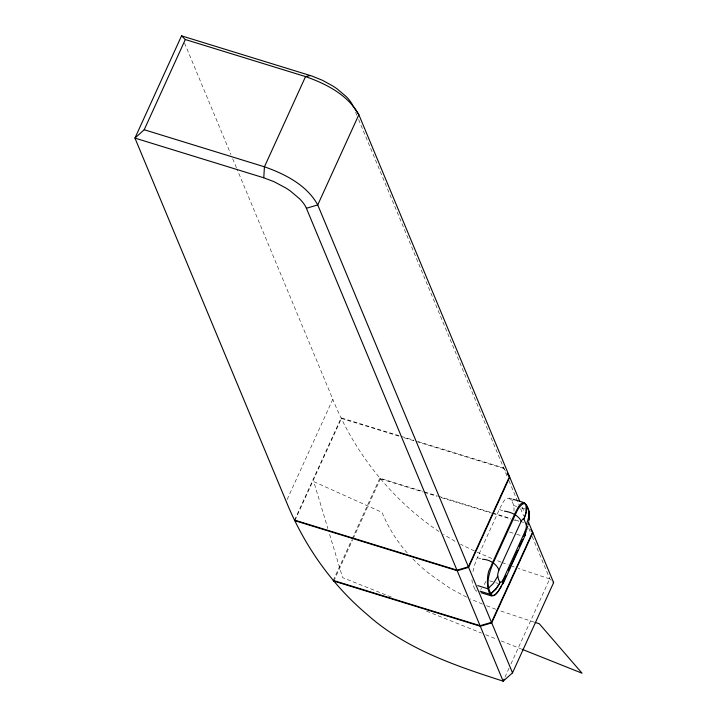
<?xml version="1.0" encoding="UTF-8"?>
<svg xmlns="http://www.w3.org/2000/svg" width="717" height="717" viewBox="0 0 717 717"><rect width="100%" height="100%" fill="white"/><g stroke="black" fill="none" stroke-linecap="round" stroke-linejoin="round"><path stroke-width="0.54" stroke-dasharray="3.58 2.69" d="M513.981 511.239C514.806 500.959 507.457 491.79 501.703 504.92A23.473 7.699 -72.9 0 0 499.31 509.563L477.388 557.674A23.473 7.699 -72.9 0 0 475.254 562.962L472.584 572.874M287.15 499.48L332.813 399.261L236.977 169.033M294.579 520.103L341.167 417.859L399.961 435.981M294.857 520.667L341.444 418.432L341.167 417.859M333.253 580.42L351.706 539.928M352.164 538.915L379.84 478.185L423.487 491.629M333.799 581.075L352.719 539.569M353.176 538.557L380.395 478.839L379.84 478.185M504.983 677.099L509.133 667.993M510.979 663.942L549.724 578.906L551.194 580.232M480.677 589.392L481.564 588.397M509.142 498.046L512.261 499.005M401.027 436.303L413.852 440.256M418.128 441.573L503.639 467.932L505.395 470.531M341.444 418.432L400.22 436.545M404.496 437.863L415.179 441.152M416.245 441.484L503.872 468.488L505.619 471.087M510.997 499.848L513.031 500.475M513.309 505.404L517.378 506.659M521.456 507.914L525.525 509.169M499.31 509.563L503.379 510.818M424.554 491.961L437.325 495.895M438.392 496.227L491.62 512.628M492.687 512.96L510.782 518.534M515.039 519.852L519.296 521.16M520.363 521.492L523.553 522.469M380.395 478.839L423.191 492.023M424.258 492.355L437.101 496.316M441.385 497.634L491.674 513.13M492.74 513.462L510.934 519.063M512.001 519.395L518.418 521.376M509.572 532.086L515.684 533.968M516.697 534.282L521.788 535.85M477.388 557.674L481.457 558.928M489.684 580.824L494.775 582.392M495.788 582.706L497.831 583.333M471.929 579.712L472.351 583.226L474.941 589.598L476.975 590.225M534.066 622.096L498.835 610.373M549.724 578.906L518.239 568.42M476.796 591.4L474.941 589.598M512.171 566.26L514.188 566.977M495.797 609.244L486.126 605.569M501.004 562.101L496.917 560.515M502.025 562.486L508.111 564.781M491.772 558.462L475.353 551.409M391.348 597.091L342.636 577.651L329.157 532.839M426.588 611.162L481.519 633.084M485.66 634.742L496.03 638.883M501.21 640.944L520.901 648.804M482.38 604.081L470.379 598.946M474.376 550.97L460.583 544.239M466.579 597.153L450.061 588.325L430.245 574.46A130.171 45.126 24.5 0 1 419.14 565.05L412.015 558.122M454.999 541.263L443.438 534.434M438.974 531.548C391.294 499.444 354.189 452.544 332.813 399.261M407.211 552.879C396.582 540.923 388.139 527.085 381.991 512.332L313.75 481.627L327.875 528.572M522.236 507.224L524.387 512.395M355.578 112.246L356.869 115.338M358.59 119.47L507.277 476.671M508.998 480.802L518.875 504.544M520.596 508.676L523.607 515.899M528.761 528.286L530.481 532.417M532.202 536.549L549.822 578.879M184.547 43.074L230.964 154.576M232.684 158.708L236.547 168.002M485.875 581.469A23.473 7.699 -72.9 0 1 484.235 584.525"/><path stroke-width="1.08" d="M529.397 515.326L528.94 511.633L525.857 504.454M529.388 515.666L528.788 521.367M310.362 75.554L181.544 35.85L134.948 138.094L286.226 501.506C303.793 544.705 331.111 584.077 366.835 614.218C405.123 648.697 454.963 665.663 503.137 681.15L306.41 208.288A51.543 17.871 24.5 0 0 299.554 198.761L290.493 191.107A40.107 13.901 24.5 0 0 285.868 188.015L274.1 181.724L263.766 177.789L264.439 166.801L305.55 76.585L310.362 75.554L312.056 76.092L322.417 80.286L332.464 85.78A40.107 13.901 24.5 0 1 337.08 88.863L346.15 96.517A51.543 17.871 24.5 0 1 352.997 106.053L358.85 114.711L519.655 501.031M528.922 519.395C531.297 510.172 524.073 493.843 516.975 509.626A23.473 7.699 -72.9 0 0 514.573 514.268L492.651 562.379A23.473 7.699 -72.9 0 0 490.527 567.667C484.486 574.693 487.121 610.194 499.498 589.231A23.473 7.699 -72.9 0 0 501.147 586.174M528.599 522.397L528.053 524.943M527.757 526.099L527.309 527.748M527.049 528.626L526.619 530.015M526.287 531.001L525.911 532.05M525.704 532.597L525.247 533.744M524.996 534.344L524.45 535.617M525.256 535.106L503.209 583.486L502.904 580.116L525.158 531.189L525.489 534.479L523.822 536.477M263.766 177.789L134.948 138.094L144.207 129.741L185.318 39.534L181.544 35.85M526.269 504.553L526.197 512.01A33.663 29.307 -20.8 0 1 523.867 519.063L522.792 519.027L521.268 521.053L498.951 570.024C496.531 563.732 489.281 559.412 482.478 559.242M504.185 579.578L505.557 576.576M508.747 569.558L509.662 567.55M519.251 546.497L520.623 543.495M501.631 585.664L506.327 575.375M508.613 570.365L517.755 550.315M520.031 545.305L522.774 539.292M532.597 532.122L491.486 622.329L480.157 625.699L333.253 580.42L333.799 581.075L480.39 626.255L491.719 622.885L532.83 532.668L530.84 529.522M503.137 681.15L504.06 679.124M503.226 681.114L512.521 672.842L553.623 582.634L528.689 522.72M498.96 570.221A4.92 1.613 -72.9 0 0 497.786 576.145L493.448 583.342L487.901 588.756L477.719 585.619M502.904 580.116C500.502 584.454 499.014 582.347 497.759 576.199M501.344 586.246L500.807 587.304M503.209 583.486L502.276 584.373M516.616 511.848L493.251 562.863C489.281 572.722 484.764 584.875 491.566 594.689A15.093 4.902 -74.3 0 0 493.153 595.522M495.832 589.078L500.224 582.105A33.663 29.307 -20.8 0 1 496.191 588.702L490.213 594.303L480.031 591.167M495.761 589.159L491.306 593.497M306.41 208.288L317.739 204.928L358.85 114.711C347.987 94.904 326.118 83.817 305.55 76.585L185.318 39.534M513.3 499.328L524.71 502.832M144.207 129.741L264.439 166.801C285.007 174.025 306.876 185.111 317.739 204.928L512.521 672.842M504.401 511.131C510.683 512.01 518.212 514.967 521.223 521.142M481.071 592.717L491.763 596.024M535.106 622.428L539.265 623.727L582.052 673.218L521.94 649.226M553.174 582.186L553.623 582.634M507.143 473.13L509.482 476.59L468.38 566.806L457.052 570.167L294.579 520.103L294.857 520.667L457.276 570.723L468.604 567.362L509.715 477.146L507.959 474.546M528.581 510.11L528.653 517.351L526.35 525.014L523.885 519.099L526.197 512.01L526.395 505.422M526.323 525.059A4.92 1.613 -72.9 0 1 525.149 530.992M500.771 587.133A20.246 6.552 -72.4 0 1 493.162 595.477M524.235 503.71A15.093 4.992 -71.4 0 1 525.893 504.374M516.598 511.786A20.246 6.722 -73.4 0 1 524.261 503.594"/></g></svg>
